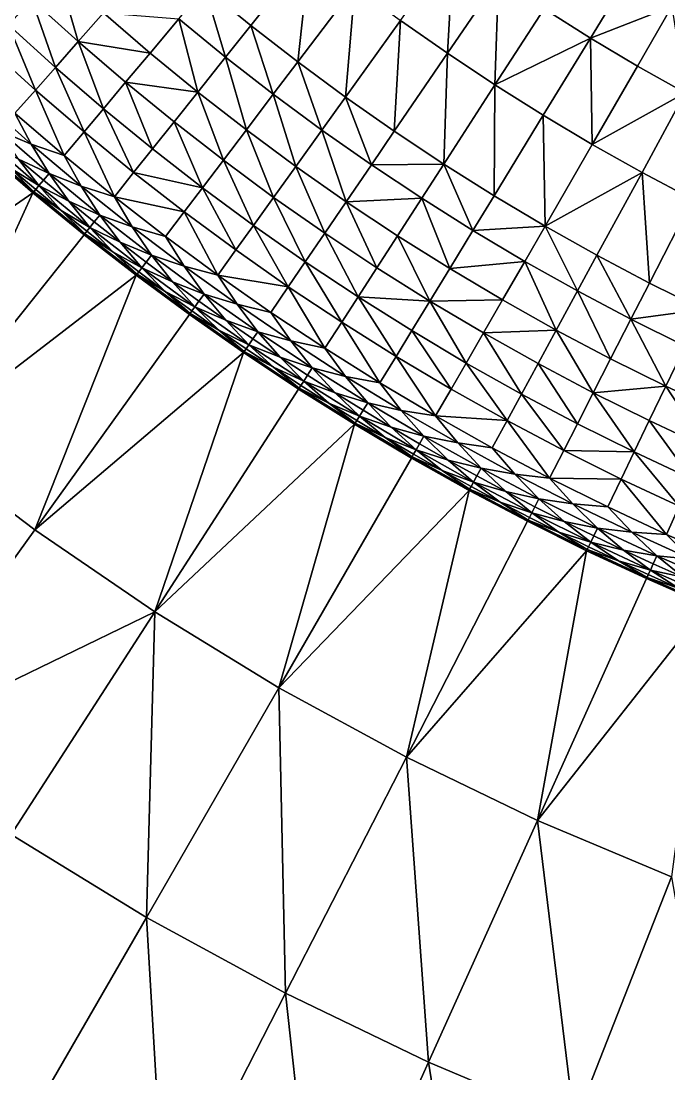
# Model space of a CAD drawing. Header units: millimetres. Extents: x -3750 to 5350, y -3750 to 3750.
# Drawn here: x -1618 to -1007, y -2746 to -1753 of the extents above; entities that cross this region are included whole.
import ezdxf

# ---------------------------------------------------------------- set-up
doc = ezdxf.new("R2010")
doc.units = ezdxf.units.MM
doc.header["$MEASUREMENT"] = 0
doc.layers.add('MESH_3D', color=2, linetype='CONTINUOUS')

msp = doc.modelspace()

# ---------------------------------------------------------------- linework, layer by layer
at = {"layer": 'MESH_3D'}
for points in [[(3378.63, -1627.06, 32500), (-2410.45, 2872.67, 32500), (-1955.38, -3199.84, 32500)], [(3378.63, -1627.06, 32500), (-1955.38, -3199.84, 32500), (-1542.33, -3418.15, 32500)], [(3378.63, -1627.06, 32500), (-1542.33, -3418.15, 32500), (-558.91, -3708.12, 32500)], [(-1216.02, -1783.58, -630.5), (-1260.11, -1752.71, -630.5), (-1210.32, -1683.45, -698.41)], [(-1216.02, -1783.58, -630.5), (-1210.32, -1683.45, -698.41), (-1167.97, -1713.1, -698.41)], [(-1630.12, -1756.85, -355.73), (-1650.58, -1692.26, -406.77), (-1607.88, -1732.88, -406.77)], [(-1401.37, -1757.26, -547.31), (-1444.74, -1721.78, -547.31), (-1345.91, -1687.72, -630.5)], [(-1357.13, -1791.65, -547.31), (-1401.37, -1757.26, -547.31), (-1345.91, -1687.72, -630.5)], [(-1357.13, -1791.65, -547.31), (-1345.91, -1687.72, -630.5), (-1303.42, -1720.75, -630.5)], [(-1564.18, -1772.43, -406.77), (-1607.88, -1732.88, -406.77), (-1583.4, -1706.5, -455.71)], [(-1564.18, -1772.43, -406.77), (-1583.4, -1706.5, -455.71), (-1540.36, -1745.45, -455.71)], [(-1171.18, -1813.34, -630.5), (-1216.02, -1783.58, -630.5), (-1167.97, -1713.1, -698.41)], [(-1171.18, -1813.34, -630.5), (-1167.97, -1713.1, -698.41), (-1124.9, -1741.69, -698.41)], [(-1081.13, -1769.19, -698.41), (-1124.9, -1741.69, -698.41), (-1047.34, -1713.9, -744.25)], [(-1081.13, -1769.19, -698.41), (-1047.34, -1713.9, -744.25), (-1004.29, -1739.47, -744.25)], [(-1425.26, -1787.22, -506.08), (-1469.38, -1751.13, -506.08), (-1444.74, -1721.78, -547.31)], [(-1425.26, -1787.22, -506.08), (-1444.74, -1721.78, -547.31), (-1401.37, -1757.26, -547.31)], [(-1312.04, -1824.93, -547.31), (-1357.13, -1791.65, -547.31), (-1303.42, -1720.75, -630.5)], [(-1312.04, -1824.93, -547.31), (-1303.42, -1720.75, -630.5), (-1260.11, -1752.71, -630.5)], [(-1585.82, -1796.95, -355.73), (-1630.12, -1756.85, -355.73), (-1607.88, -1732.88, -406.77)], [(-1585.82, -1796.95, -355.73), (-1607.88, -1732.88, -406.77), (-1564.18, -1772.43, -406.77)], [(-1564.18, -1772.43, -406.77), (-1540.36, -1745.45, -455.71), (-1496.37, -1783.31, -455.71)], [(-1496.37, -1783.31, -455.71), (-1540.36, -1745.45, -455.71), (-1469.38, -1751.13, -506.08)], [(-1171.18, -1813.34, -630.5), (-1124.9, -1741.69, -698.41), (-1081.13, -1769.19, -698.41)], [(-1036.69, -1795.6, -698.41), (-1081.13, -1769.19, -698.41), (-1004.29, -1739.47, -744.25)], [(-991.6, -1820.88, -698.41), (-1036.69, -1795.6, -698.41), (-1004.29, -1739.47, -744.25)], [(-1451.45, -1820.06, -455.71), (-1496.37, -1783.31, -455.71), (-1469.38, -1751.13, -506.08)], [(-1451.45, -1820.06, -455.71), (-1469.38, -1751.13, -506.08), (-1425.26, -1787.22, -506.08)], [(-1266.13, -1857.07, -547.31), (-1312.04, -1824.93, -547.31), (-1260.11, -1752.71, -630.5)], [(-1266.13, -1857.07, -547.31), (-1260.11, -1752.71, -630.5), (-1216.02, -1783.58, -630.5)], [(-1604.61, -1818.24, -303.82), (-1649.44, -1777.67, -303.82), (-1630.12, -1756.85, -355.73)], [(-1604.61, -1818.24, -303.82), (-1630.12, -1756.85, -355.73), (-1585.82, -1796.95, -355.73)], [(-1380.26, -1822.2, -506.08), (-1425.26, -1787.22, -506.08), (-1401.37, -1757.26, -547.31)], [(-1380.26, -1822.2, -506.08), (-1401.37, -1757.26, -547.31), (-1357.13, -1791.65, -547.31)], [(-1540.52, -1835.92, -355.73), (-1585.82, -1796.95, -355.73), (-1564.18, -1772.43, -406.77)], [(-1519.5, -1810.87, -406.77), (-1564.18, -1772.43, -406.77), (-1496.37, -1783.31, -455.71)], [(-1540.52, -1835.92, -355.73), (-1564.18, -1772.43, -406.77), (-1519.5, -1810.87, -406.77)], [(-1125.61, -1841.97, -630.5), (-1171.18, -1813.34, -630.5), (-1081.13, -1769.19, -698.41)], [(-1079.34, -1869.46, -630.5), (-1125.61, -1841.97, -630.5), (-1081.13, -1769.19, -698.41)], [(-1079.34, -1869.46, -630.5), (-1081.13, -1769.19, -698.41), (-1036.69, -1795.6, -698.41)], [(-1623.93, -1840.13, -238.11), (-1649.44, -1777.67, -303.82), (-1604.61, -1818.24, -303.82)], [(-1519.5, -1810.87, -406.77), (-1496.37, -1783.31, -455.71), (-1451.45, -1820.06, -455.71)], [(-1219.44, -1888.06, -547.31), (-1266.13, -1857.07, -547.31), (-1216.02, -1783.58, -630.5)], [(-1219.44, -1888.06, -547.31), (-1216.02, -1783.58, -630.5), (-1171.18, -1813.34, -630.5)], [(-1405.62, -1855.68, -455.71), (-1451.45, -1820.06, -455.71), (-1425.26, -1787.22, -506.08)], [(-1405.62, -1855.68, -455.71), (-1425.26, -1787.22, -506.08), (-1380.26, -1822.2, -506.08)], [(-1334.4, -1856.04, -506.08), (-1380.26, -1822.2, -506.08), (-1357.13, -1791.65, -547.31)], [(-1334.4, -1856.04, -506.08), (-1357.13, -1791.65, -547.31), (-1312.04, -1824.93, -547.31)], [(-1079.34, -1869.46, -630.5), (-1036.69, -1795.6, -698.41), (-991.6, -1820.88, -698.41)], [(-1558.78, -1857.68, -303.82), (-1604.61, -1818.24, -303.82), (-1585.82, -1796.95, -355.73)], [(-1558.78, -1857.68, -303.82), (-1585.82, -1796.95, -355.73), (-1540.52, -1835.92, -355.73)], [(-1494.27, -1873.76, -355.73), (-1540.52, -1835.92, -355.73), (-1519.5, -1810.87, -406.77)], [(-1473.88, -1848.19, -406.77), (-1519.5, -1810.87, -406.77), (-1451.45, -1820.06, -455.71)], [(-1494.27, -1873.76, -355.73), (-1519.5, -1810.87, -406.77), (-1473.88, -1848.19, -406.77)], [(-1171.99, -1917.88, -547.31), (-1219.44, -1888.06, -547.31), (-1171.18, -1813.34, -630.5)], [(-1171.99, -1917.88, -547.31), (-1171.18, -1813.34, -630.5), (-1125.61, -1841.97, -630.5)], [(-1577.55, -1880.05, -238.11), (-1623.93, -1840.13, -238.11), (-1604.61, -1818.24, -303.82)], [(-1577.55, -1880.05, -238.11), (-1604.61, -1818.24, -303.82), (-1558.78, -1857.68, -303.82)], [(-1427.35, -1884.36, -406.77), (-1473.88, -1848.19, -406.77), (-1451.45, -1820.06, -455.71)], [(-1427.35, -1884.36, -406.77), (-1451.45, -1820.06, -455.71), (-1405.62, -1855.68, -455.71)], [(-1358.92, -1890.14, -455.71), (-1405.62, -1855.68, -455.71), (-1380.26, -1822.2, -506.08)], [(-1358.92, -1890.14, -455.71), (-1380.26, -1822.2, -506.08), (-1334.4, -1856.04, -506.08)], [(-1287.72, -1888.73, -506.08), (-1334.4, -1856.04, -506.08), (-1312.04, -1824.93, -547.31)], [(-1287.72, -1888.73, -506.08), (-1312.04, -1824.93, -547.31), (-1266.13, -1857.07, -547.31)], [(-1032.39, -1895.79, -630.5), (-1079.34, -1869.46, -630.5), (-991.6, -1820.88, -698.41)], [(-984.81, -1920.94, -630.5), (-1032.39, -1895.79, -630.5), (-991.6, -1820.88, -698.41)], [(-1608.58, -1869.21, -205.25), (-1638.51, -1856.65, -171.85), (-1654.68, -1828.52, -205.25)], [(-1608.58, -1869.21, -205.25), (-1654.68, -1828.52, -205.25), (-1623.93, -1840.13, -238.11)], [(-1511.98, -1895.97, -303.82), (-1558.78, -1857.68, -303.82), (-1540.52, -1835.92, -355.73)], [(-1511.98, -1895.97, -303.82), (-1540.52, -1835.92, -355.73), (-1494.27, -1873.76, -355.73)], [(-1608.58, -1869.21, -205.25), (-1623.93, -1840.13, -238.11), (-1577.55, -1880.05, -238.11)], [(-1123.81, -1946.5, -547.31), (-1171.99, -1917.88, -547.31), (-1125.61, -1841.97, -630.5)], [(-1123.81, -1946.5, -547.31), (-1125.61, -1841.97, -630.5), (-1079.34, -1869.46, -630.5)], [(-1447.1, -1910.43, -355.73), (-1494.27, -1873.76, -355.73), (-1473.88, -1848.19, -406.77)], [(-1447.1, -1910.43, -355.73), (-1473.88, -1848.19, -406.77), (-1427.35, -1884.36, -406.77)], [(-1379.93, -1919.36, -406.77), (-1427.35, -1884.36, -406.77), (-1405.62, -1855.68, -455.71)], [(-1379.93, -1919.36, -406.77), (-1405.62, -1855.68, -455.71), (-1358.92, -1890.14, -455.71)], [(-1608.58, -1869.21, -205.25), (-1591.71, -1896.93, -171.85), (-1638.51, -1856.65, -171.85)], [(-1620.64, -1883.22, -138.74), (-1638.51, -1856.65, -171.85), (-1591.71, -1896.93, -171.85)], [(-1530.18, -1918.79, -238.11), (-1577.55, -1880.05, -238.11), (-1558.78, -1857.68, -303.82)], [(-1530.18, -1918.79, -238.11), (-1558.78, -1857.68, -303.82), (-1511.98, -1895.97, -303.82)], [(-1311.37, -1923.43, -455.71), (-1358.92, -1890.14, -455.71), (-1334.4, -1856.04, -506.08)], [(-1311.37, -1923.43, -455.71), (-1334.4, -1856.04, -506.08), (-1287.72, -1888.73, -506.08)], [(-1287.72, -1888.73, -506.08), (-1266.13, -1857.07, -547.31), (-1219.44, -1888.06, -547.31)], [(-1819.64, -2061.9, 24200), (-1654.21, -1874.45, 24000), (-1606.97, -1915.11, 24000)], [(-1606.21, -1914.21, -38.42), (-1654.21, -1874.45), (-1653.43, -1873.57, -38.42)], [(-1606.21, -1914.21, -38.42), (-1606.97, -1915.11), (-1654.21, -1874.45)], [(-1654.21, -1874.45, 24000), (-1654.21, -1874.45), (-1606.97, -1915.11)], [(-1606.97, -1915.11, 24000), (-1654.21, -1874.45, 24000), (-1606.97, -1915.11)], [(-1628.02, -1891.79, -71.93), (-1606.21, -1914.21, -38.42), (-1653.43, -1873.57, -38.42)], [(-1620.64, -1883.22, -138.74), (-1601.26, -1908.31, -105.25), (-1648.34, -1867.8, -105.25)], [(-1628.02, -1891.79, -71.93), (-1648.34, -1867.8, -105.25), (-1601.26, -1908.31, -105.25)], [(-1561.48, -1908.73, -205.25), (-1591.71, -1896.93, -171.85), (-1608.58, -1869.21, -205.25)], [(-1561.48, -1908.73, -205.25), (-1608.58, -1869.21, -205.25), (-1577.55, -1880.05, -238.11)], [(-1511.98, -1895.97, -303.82), (-1494.27, -1873.76, -355.73), (-1447.1, -1910.43, -355.73)], [(-1123.81, -1946.5, -547.31), (-1079.34, -1869.46, -630.5), (-1032.39, -1895.79, -630.5)], [(-1597.04, -1903.28, -138.74), (-1601.26, -1908.31, -105.25), (-1620.64, -1883.22, -138.74)], [(-1597.04, -1903.28, -138.74), (-1620.64, -1883.22, -138.74), (-1591.71, -1896.93, -171.85)], [(-1561.48, -1908.73, -205.25), (-1577.55, -1880.05, -238.11), (-1530.18, -1918.79, -238.11)], [(-1399.02, -1945.91, -355.73), (-1447.1, -1910.43, -355.73), (-1427.35, -1884.36, -406.77)], [(-1399.02, -1945.91, -355.73), (-1427.35, -1884.36, -406.77), (-1379.93, -1919.36, -406.77)], [(-1604.31, -1911.94, -71.93), (-1606.21, -1914.21, -38.42), (-1628.02, -1891.79, -71.93)], [(-1604.31, -1911.94, -71.93), (-1628.02, -1891.79, -71.93), (-1601.26, -1908.31, -105.25)], [(-1331.65, -1953.17, -406.77), (-1379.93, -1919.36, -406.77), (-1358.92, -1890.14, -455.71)], [(-1331.65, -1953.17, -406.77), (-1358.92, -1890.14, -455.71), (-1311.37, -1923.43, -455.71)], [(-1311.37, -1923.43, -455.71), (-1287.72, -1888.73, -506.08), (-1240.23, -1920.25, -506.08)], [(-1240.23, -1920.25, -506.08), (-1287.72, -1888.73, -506.08), (-1219.44, -1888.06, -547.31)], [(-1191.97, -1950.57, -506.08), (-1240.23, -1920.25, -506.08), (-1219.44, -1888.06, -547.31)], [(-1191.97, -1950.57, -506.08), (-1219.44, -1888.06, -547.31), (-1171.99, -1917.88, -547.31)], [(-1573.19, -1923.04, -138.74), (-1601.26, -1908.31, -105.25), (-1597.04, -1903.28, -138.74)], [(-1573.19, -1923.04, -138.74), (-1597.04, -1903.28, -138.74), (-1591.71, -1896.93, -171.85)], [(-1561.48, -1908.73, -205.25), (-1543.92, -1936.02, -171.85), (-1591.71, -1896.93, -171.85)], [(-1573.19, -1923.04, -138.74), (-1591.71, -1896.93, -171.85), (-1543.92, -1936.02, -171.85)], [(-1530.18, -1918.79, -238.11), (-1511.98, -1895.97, -303.82), (-1464.24, -1933.07, -303.82)], [(-1464.24, -1933.07, -303.82), (-1511.98, -1895.97, -303.82), (-1447.1, -1910.43, -355.73)], [(-1074.94, -1973.91, -547.31), (-1123.81, -1946.5, -547.31), (-1032.39, -1895.79, -630.5)], [(-1025.39, -2000.1, -547.31), (-1074.94, -1973.91, -547.31), (-1032.39, -1895.79, -630.5)], [(-1025.39, -2000.1, -547.31), (-1032.39, -1895.79, -630.5), (-984.81, -1920.94, -630.5)], [(-1714.6, -2150.04, 24200), (-1819.64, -2061.9, 24200), (-1606.97, -1915.11, 24000)], [(-1714.6, -2150.04, 24200), (-1606.97, -1915.11, 24000), (-1558.72, -1954.58, 24000)], [(-1557.99, -1953.66, -38.42), (-1606.97, -1915.11), (-1606.21, -1914.21, -38.42)], [(-1557.99, -1953.66, -38.42), (-1558.72, -1954.58), (-1606.97, -1915.11)], [(-1558.72, -1954.58, 24000), (-1606.97, -1915.11), (-1558.72, -1954.58)], [(-1558.72, -1954.58, 24000), (-1606.97, -1915.11, 24000), (-1606.97, -1915.11)], [(-1580.35, -1931.79, -71.93), (-1606.21, -1914.21, -38.42), (-1604.31, -1911.94, -71.93)], [(-1580.35, -1931.79, -71.93), (-1557.99, -1953.66, -38.42), (-1606.21, -1914.21, -38.42)], [(-1580.35, -1931.79, -71.93), (-1604.31, -1911.94, -71.93), (-1601.26, -1908.31, -105.25)], [(-1573.19, -1923.04, -138.74), (-1553.19, -1947.64, -105.25), (-1601.26, -1908.31, -105.25)], [(-1580.35, -1931.79, -71.93), (-1601.26, -1908.31, -105.25), (-1553.19, -1947.64, -105.25)], [(-1513.41, -1947.07, -205.25), (-1543.92, -1936.02, -171.85), (-1561.48, -1908.73, -205.25)], [(-1513.41, -1947.07, -205.25), (-1561.48, -1908.73, -205.25), (-1530.18, -1918.79, -238.11)], [(-1415.6, -1968.97, -303.82), (-1464.24, -1933.07, -303.82), (-1447.1, -1910.43, -355.73)], [(-1415.6, -1968.97, -303.82), (-1447.1, -1910.43, -355.73), (-1399.02, -1945.91, -355.73)], [(-1549.09, -1942.5, -138.74), (-1573.19, -1923.04, -138.74), (-1543.92, -1936.02, -171.85)], [(-1549.09, -1942.5, -138.74), (-1553.19, -1947.64, -105.25), (-1573.19, -1923.04, -138.74)], [(-1481.87, -1956.34, -238.11), (-1530.18, -1918.79, -238.11), (-1464.24, -1933.07, -303.82)], [(-1513.41, -1947.07, -205.25), (-1530.18, -1918.79, -238.11), (-1481.87, -1956.34, -238.11)], [(-1350.07, -1980.19, -355.73), (-1399.02, -1945.91, -355.73), (-1379.93, -1919.36, -406.77)], [(-1350.07, -1980.19, -355.73), (-1379.93, -1919.36, -406.77), (-1331.65, -1953.17, -406.77)], [(-1282.54, -1985.76, -406.77), (-1331.65, -1953.17, -406.77), (-1311.37, -1923.43, -455.71)], [(-1263.01, -1955.53, -455.71), (-1311.37, -1923.43, -455.71), (-1240.23, -1920.25, -506.08)], [(-1282.54, -1985.76, -406.77), (-1311.37, -1923.43, -455.71), (-1263.01, -1955.53, -455.71)], [(-1213.87, -1986.41, -455.71), (-1263.01, -1955.53, -455.71), (-1240.23, -1920.25, -506.08)], [(-1213.87, -1986.41, -455.71), (-1240.23, -1920.25, -506.08), (-1191.97, -1950.57, -506.08)], [(-1191.97, -1950.57, -506.08), (-1171.99, -1917.88, -547.31), (-1123.81, -1946.5, -547.31)], [(-975.21, -2025.04, -547.31), (-1025.39, -2000.1, -547.31), (-984.81, -1920.94, -630.5)], [(-1556.14, -1951.34, -71.93), (-1580.35, -1931.79, -71.93), (-1553.19, -1947.64, -105.25)], [(-1556.14, -1951.34, -71.93), (-1557.99, -1953.66, -38.42), (-1580.35, -1931.79, -71.93)], [(-1432.64, -1992.68, -238.11), (-1481.87, -1956.34, -238.11), (-1464.24, -1933.07, -303.82)], [(-1432.64, -1992.68, -238.11), (-1464.24, -1933.07, -303.82), (-1415.6, -1968.97, -303.82)], [(-1524.76, -1961.66, -138.74), (-1553.19, -1947.64, -105.25), (-1549.09, -1942.5, -138.74)], [(-1524.76, -1961.66, -138.74), (-1549.09, -1942.5, -138.74), (-1543.92, -1936.02, -171.85)], [(-1513.41, -1947.07, -205.25), (-1495.18, -1973.91, -171.85), (-1543.92, -1936.02, -171.85)], [(-1524.76, -1961.66, -138.74), (-1543.92, -1936.02, -171.85), (-1495.18, -1973.91, -171.85)], [(-1714.6, -2150.04, 24200), (-1558.72, -1954.58, 24000), (-1509.51, -1992.83, 24000)], [(-1508.8, -1991.89, -38.42), (-1558.72, -1954.58), (-1557.99, -1953.66, -38.42)], [(-1508.8, -1991.89, -38.42), (-1509.51, -1992.83), (-1558.72, -1954.58)], [(-1558.72, -1954.58, 24000), (-1558.72, -1954.58), (-1509.51, -1992.83)], [(-1509.51, -1992.83, 24000), (-1558.72, -1954.58, 24000), (-1509.51, -1992.83)], [(-1531.69, -1970.59, -71.93), (-1557.99, -1953.66, -38.42), (-1556.14, -1951.34, -71.93)], [(-1531.69, -1970.59, -71.93), (-1508.8, -1991.89, -38.42), (-1557.99, -1953.66, -38.42)], [(-1531.69, -1970.59, -71.93), (-1556.14, -1951.34, -71.93), (-1553.19, -1947.64, -105.25)], [(-1524.76, -1961.66, -138.74), (-1504.15, -1985.75, -105.25), (-1553.19, -1947.64, -105.25)], [(-1531.69, -1970.59, -71.93), (-1553.19, -1947.64, -105.25), (-1504.15, -1985.75, -105.25)], [(-1464.4, -1984.19, -205.25), (-1495.18, -1973.91, -171.85), (-1513.41, -1947.07, -205.25)], [(-1464.4, -1984.19, -205.25), (-1513.41, -1947.07, -205.25), (-1481.87, -1956.34, -238.11)], [(-1366.07, -2003.65, -303.82), (-1415.6, -1968.97, -303.82), (-1399.02, -1945.91, -355.73)], [(-1366.07, -2003.65, -303.82), (-1399.02, -1945.91, -355.73), (-1350.07, -1980.19, -355.73)], [(-1300.28, -2013.23, -355.73), (-1350.07, -1980.19, -355.73), (-1331.65, -1953.17, -406.77)], [(-1300.28, -2013.23, -355.73), (-1331.65, -1953.17, -406.77), (-1282.54, -1985.76, -406.77)], [(-1213.87, -1986.41, -455.71), (-1191.97, -1950.57, -506.08), (-1142.97, -1979.68, -506.08)], [(-1142.97, -1979.68, -506.08), (-1191.97, -1950.57, -506.08), (-1123.81, -1946.5, -547.31)], [(-1093.26, -2007.56, -506.08), (-1142.97, -1979.68, -506.08), (-1123.81, -1946.5, -547.31)], [(-1093.26, -2007.56, -506.08), (-1123.81, -1946.5, -547.31), (-1074.94, -1973.91, -547.31)], [(-1500.18, -1980.52, -138.74), (-1504.15, -1985.75, -105.25), (-1524.76, -1961.66, -138.74)], [(-1500.18, -1980.52, -138.74), (-1524.76, -1961.66, -138.74), (-1495.18, -1973.91, -171.85)], [(-1464.4, -1984.19, -205.25), (-1481.87, -1956.34, -238.11), (-1432.64, -1992.68, -238.11)], [(-1232.63, -2017.12, -406.77), (-1282.54, -1985.76, -406.77), (-1263.01, -1955.53, -455.71)], [(-1232.63, -2017.12, -406.77), (-1263.01, -1955.53, -455.71), (-1213.87, -1986.41, -455.71)], [(-1507.01, -1989.53, -71.93), (-1531.69, -1970.59, -71.93), (-1504.15, -1985.75, -105.25)], [(-1507.01, -1989.53, -71.93), (-1508.8, -1991.89, -38.42), (-1531.69, -1970.59, -71.93)], [(-1475.38, -1999.07, -138.74), (-1500.18, -1980.52, -138.74), (-1495.18, -1973.91, -171.85)], [(-1464.4, -1984.19, -205.25), (-1445.5, -2010.57, -171.85), (-1495.18, -1973.91, -171.85)], [(-1475.38, -1999.07, -138.74), (-1495.18, -1973.91, -171.85), (-1445.5, -2010.57, -171.85)], [(-1432.64, -1992.68, -238.11), (-1415.6, -1968.97, -303.82), (-1366.07, -2003.65, -303.82)], [(-1042.87, -2034.2, -506.08), (-1093.26, -2007.56, -506.08), (-1074.94, -1973.91, -547.31)], [(-1042.87, -2034.2, -506.08), (-1074.94, -1973.91, -547.31), (-1025.39, -2000.1, -547.31)], [(-1475.38, -1999.07, -138.74), (-1504.15, -1985.75, -105.25), (-1500.18, -1980.52, -138.74)], [(-1414.48, -2020.08, -205.25), (-1445.5, -2010.57, -171.85), (-1464.4, -1984.19, -205.25)], [(-1414.48, -2020.08, -205.25), (-1464.4, -1984.19, -205.25), (-1432.64, -1992.68, -238.11)], [(-1315.69, -2037.09, -303.82), (-1366.07, -2003.65, -303.82), (-1350.07, -1980.19, -355.73)], [(-1315.69, -2037.09, -303.82), (-1350.07, -1980.19, -355.73), (-1300.28, -2013.23, -355.73)], [(-1163.97, -2016.05, -455.71), (-1213.87, -1986.41, -455.71), (-1142.97, -1979.68, -506.08)], [(-1113.35, -2044.45, -455.71), (-1163.97, -2016.05, -455.71), (-1142.97, -1979.68, -506.08)], [(-1113.35, -2044.45, -455.71), (-1142.97, -1979.68, -506.08), (-1093.26, -2007.56, -506.08)], [(-1605.3, -2232.83, 24200), (-1714.6, -2150.04, 24200), (-1509.51, -1992.83, 24000)], [(-1605.3, -2232.83, 24200), (-1509.51, -1992.83, 24000), (-1459.36, -2029.85, 24000)], [(-1458.67, -2028.89, -38.42), (-1509.51, -1992.83), (-1508.8, -1991.89, -38.42)], [(-1458.67, -2028.89, -38.42), (-1459.36, -2029.85), (-1509.51, -1992.83)], [(-1459.36, -2029.85, 24000), (-1509.51, -1992.83), (-1459.36, -2029.85)], [(-1459.36, -2029.85, 24000), (-1509.51, -1992.83, 24000), (-1509.51, -1992.83)], [(-1482.09, -2008.16, -71.93), (-1508.8, -1991.89, -38.42), (-1507.01, -1989.53, -71.93)], [(-1482.09, -2008.16, -71.93), (-1458.67, -2028.89, -38.42), (-1508.8, -1991.89, -38.42)], [(-1482.09, -2008.16, -71.93), (-1507.01, -1989.53, -71.93), (-1504.15, -1985.75, -105.25)], [(-1475.38, -1999.07, -138.74), (-1454.18, -2022.64, -105.25), (-1504.15, -1985.75, -105.25)], [(-1482.09, -2008.16, -71.93), (-1504.15, -1985.75, -105.25), (-1454.18, -2022.64, -105.25)], [(-1382.51, -2027.78, -238.11), (-1432.64, -1992.68, -238.11), (-1366.07, -2003.65, -303.82)], [(-1414.48, -2020.08, -205.25), (-1432.64, -1992.68, -238.11), (-1382.51, -2027.78, -238.11)], [(-1300.28, -2013.23, -355.73), (-1282.54, -1985.76, -406.77), (-1232.63, -2017.12, -406.77)], [(-1232.63, -2017.12, -406.77), (-1213.87, -1986.41, -455.71), (-1163.97, -2016.05, -455.71)], [(-1450.34, -2017.3, -138.74), (-1475.38, -1999.07, -138.74), (-1445.5, -2010.57, -171.85)], [(-1450.34, -2017.3, -138.74), (-1454.18, -2022.64, -105.25), (-1475.38, -1999.07, -138.74)], [(-1331.53, -2061.61, -238.11), (-1382.51, -2027.78, -238.11), (-1366.07, -2003.65, -303.82)], [(-1331.53, -2061.61, -238.11), (-1366.07, -2003.65, -303.82), (-1315.69, -2037.09, -303.82)], [(-1042.87, -2034.2, -506.08), (-1025.39, -2000.1, -547.31), (-975.21, -2025.04, -547.31)], [(-1456.94, -2026.48, -71.93), (-1458.67, -2028.89, -38.42), (-1482.09, -2008.16, -71.93)], [(-1456.94, -2026.48, -71.93), (-1482.09, -2008.16, -71.93), (-1454.18, -2022.64, -105.25)], [(-1425.08, -2035.23, -138.74), (-1450.34, -2017.3, -138.74), (-1445.5, -2010.57, -171.85)], [(-1414.48, -2020.08, -205.25), (-1394.93, -2045.98, -171.85), (-1445.5, -2010.57, -171.85)], [(-1425.08, -2035.23, -138.74), (-1445.5, -2010.57, -171.85), (-1394.93, -2045.98, -171.85)], [(-1264.5, -2069.26, -303.82), (-1315.69, -2037.09, -303.82), (-1300.28, -2013.23, -355.73)], [(-1249.69, -2045.02, -355.73), (-1300.28, -2013.23, -355.73), (-1232.63, -2017.12, -406.77)], [(-1264.5, -2069.26, -303.82), (-1300.28, -2013.23, -355.73), (-1249.69, -2045.02, -355.73)], [(-1062.03, -2071.57, -455.71), (-1113.35, -2044.45, -455.71), (-1093.26, -2007.56, -506.08)], [(-1062.03, -2071.57, -455.71), (-1093.26, -2007.56, -506.08), (-1042.87, -2034.2, -506.08)], [(-1431.56, -2044.49, -71.93), (-1456.94, -2026.48, -71.93), (-1454.18, -2022.64, -105.25)], [(-1425.08, -2035.23, -138.74), (-1454.18, -2022.64, -105.25), (-1450.34, -2017.3, -138.74)], [(-1425.08, -2035.23, -138.74), (-1403.3, -2058.26, -105.25), (-1454.18, -2022.64, -105.25)], [(-1431.56, -2044.49, -71.93), (-1454.18, -2022.64, -105.25), (-1403.3, -2058.26, -105.25)], [(-1363.68, -2054.72, -205.25), (-1394.93, -2045.98, -171.85), (-1414.48, -2020.08, -205.25)], [(-1363.68, -2054.72, -205.25), (-1414.48, -2020.08, -205.25), (-1382.51, -2027.78, -238.11)], [(-1198.31, -2075.54, -355.73), (-1249.69, -2045.02, -355.73), (-1232.63, -2017.12, -406.77)], [(-1181.96, -2047.22, -406.77), (-1232.63, -2017.12, -406.77), (-1163.97, -2016.05, -455.71)], [(-1198.31, -2075.54, -355.73), (-1232.63, -2017.12, -406.77), (-1181.96, -2047.22, -406.77)], [(-1181.96, -2047.22, -406.77), (-1163.97, -2016.05, -455.71), (-1113.35, -2044.45, -455.71)], [(-1605.3, -2232.83, 24200), (-1459.36, -2029.85, 24000), (-1408.3, -2065.6, 24000)], [(-1458.67, -2028.89, -38.42), (-1408.3, -2065.6), (-1459.36, -2029.85)], [(-1408.3, -2065.6, 24000), (-1459.36, -2029.85), (-1408.3, -2065.6)], [(-1408.3, -2065.6, 24000), (-1459.36, -2029.85, 24000), (-1459.36, -2029.85)], [(-1431.56, -2044.49, -71.93), (-1458.67, -2028.89, -38.42), (-1456.94, -2026.48, -71.93)], [(-1407.63, -2064.62, -38.42), (-1408.3, -2065.6), (-1458.67, -2028.89, -38.42)], [(-1431.56, -2044.49, -71.93), (-1407.63, -2064.62, -38.42), (-1458.67, -2028.89, -38.42)], [(-1363.68, -2054.72, -205.25), (-1382.51, -2027.78, -238.11), (-1331.53, -2061.61, -238.11)], [(-1010.06, -2097.4, -455.71), (-1062.03, -2071.57, -455.71), (-1042.87, -2034.2, -506.08)], [(-991.83, -2059.56, -506.08), (-1042.87, -2034.2, -506.08), (-975.21, -2025.04, -547.31)], [(-1010.06, -2097.4, -455.71), (-1042.87, -2034.2, -506.08), (-991.83, -2059.56, -506.08)], [(-1399.6, -2052.83, -138.74), (-1403.3, -2058.26, -105.25), (-1425.08, -2035.23, -138.74)], [(-1399.6, -2052.83, -138.74), (-1425.08, -2035.23, -138.74), (-1394.93, -2045.98, -171.85)], [(-1279.72, -2094.17, -238.11), (-1331.53, -2061.61, -238.11), (-1315.69, -2037.09, -303.82)], [(-1279.72, -2094.17, -238.11), (-1315.69, -2037.09, -303.82), (-1264.5, -2069.26, -303.82)], [(-1405.97, -2062.17, -71.93), (-1407.63, -2064.62, -38.42), (-1431.56, -2044.49, -71.93)], [(-1405.97, -2062.17, -71.93), (-1431.56, -2044.49, -71.93), (-1403.3, -2058.26, -105.25)], [(-1373.9, -2070.12, -138.74), (-1403.3, -2058.26, -105.25), (-1399.6, -2052.83, -138.74)], [(-1373.9, -2070.12, -138.74), (-1399.6, -2052.83, -138.74), (-1394.93, -2045.98, -171.85)], [(-1363.68, -2054.72, -205.25), (-1343.49, -2080.12, -171.85), (-1394.93, -2045.98, -171.85)], [(-1373.9, -2070.12, -138.74), (-1394.93, -2045.98, -171.85), (-1343.49, -2080.12, -171.85)], [(-1212.52, -2100.14, -303.82), (-1264.5, -2069.26, -303.82), (-1249.69, -2045.02, -355.73)], [(-1212.52, -2100.14, -303.82), (-1249.69, -2045.02, -355.73), (-1198.31, -2075.54, -355.73)], [(-1146.2, -2104.77, -355.73), (-1198.31, -2075.54, -355.73), (-1181.96, -2047.22, -406.77)], [(-1130.56, -2076.05, -406.77), (-1181.96, -2047.22, -406.77), (-1113.35, -2044.45, -455.71)], [(-1146.2, -2104.77, -355.73), (-1181.96, -2047.22, -406.77), (-1130.56, -2076.05, -406.77)], [(-1078.45, -2103.59, -406.77), (-1130.56, -2076.05, -406.77), (-1113.35, -2044.45, -455.71)], [(-1078.45, -2103.59, -406.77), (-1113.35, -2044.45, -455.71), (-1062.03, -2071.57, -455.71)], [(-1380.15, -2079.54, -71.93), (-1407.63, -2064.62, -38.42), (-1405.97, -2062.17, -71.93)], [(-1380.15, -2079.54, -71.93), (-1405.97, -2062.17, -71.93), (-1403.3, -2058.26, -105.25)], [(-1373.9, -2070.12, -138.74), (-1351.55, -2092.61, -105.25), (-1403.3, -2058.26, -105.25)], [(-1380.15, -2079.54, -71.93), (-1403.3, -2058.26, -105.25), (-1351.55, -2092.61, -105.25)], [(-1312.03, -2088.08, -205.25), (-1363.68, -2054.72, -205.25), (-1331.53, -2061.61, -238.11)], [(-1312.03, -2088.08, -205.25), (-1343.49, -2080.12, -171.85), (-1363.68, -2054.72, -205.25)], [(-1312.03, -2088.08, -205.25), (-1331.53, -2061.61, -238.11), (-1279.72, -2094.17, -238.11)], [(-957.45, -2121.93, -455.71), (-1010.06, -2097.4, -455.71), (-991.83, -2059.56, -506.08)], [(-1492, -2310.07, 24200), (-1605.3, -2232.83, 24200), (-1408.3, -2065.6, 24000)], [(-1492, -2310.07, 24200), (-1408.3, -2065.6, 24000), (-1356.37, -2100.06, 24000)], [(-1355.73, -2099.07, -38.42), (-1408.3, -2065.6), (-1407.63, -2064.62, -38.42)], [(-1355.73, -2099.07, -38.42), (-1356.37, -2100.06), (-1408.3, -2065.6)], [(-1356.37, -2100.06, 24000), (-1408.3, -2065.6), (-1356.37, -2100.06)], [(-1356.37, -2100.06, 24000), (-1408.3, -2065.6, 24000), (-1408.3, -2065.6)], [(-1380.15, -2079.54, -71.93), (-1355.73, -2099.07, -38.42), (-1407.63, -2064.62, -38.42)], [(-1347.98, -2087.09, -138.74), (-1373.9, -2070.12, -138.74), (-1343.49, -2080.12, -171.85)], [(-1347.98, -2087.09, -138.74), (-1351.55, -2092.61, -105.25), (-1373.9, -2070.12, -138.74)], [(-1227.11, -2125.42, -238.11), (-1279.72, -2094.17, -238.11), (-1264.5, -2069.26, -303.82)], [(-1227.11, -2125.42, -238.11), (-1264.5, -2069.26, -303.82), (-1212.52, -2100.14, -303.82)], [(-1078.45, -2103.59, -406.77), (-1062.03, -2071.57, -455.71), (-1010.06, -2097.4, -455.71)], [(-1354.12, -2096.58, -71.93), (-1355.73, -2099.07, -38.42), (-1380.15, -2079.54, -71.93)], [(-1354.12, -2096.58, -71.93), (-1380.15, -2079.54, -71.93), (-1351.55, -2092.61, -105.25)], [(-1321.86, -2103.73, -138.74), (-1347.98, -2087.09, -138.74), (-1343.49, -2080.12, -171.85)], [(-1312.03, -2088.08, -205.25), (-1291.21, -2112.97, -171.85), (-1343.49, -2080.12, -171.85)], [(-1321.86, -2103.73, -138.74), (-1343.49, -2080.12, -171.85), (-1291.21, -2112.97, -171.85)], [(-1159.78, -2129.71, -303.82), (-1212.52, -2100.14, -303.82), (-1198.31, -2075.54, -355.73)], [(-1159.78, -2129.71, -303.82), (-1198.31, -2075.54, -355.73), (-1146.2, -2104.77, -355.73)], [(-1093.37, -2132.69, -355.73), (-1146.2, -2104.77, -355.73), (-1130.56, -2076.05, -406.77)], [(-1093.37, -2132.69, -355.73), (-1130.56, -2076.05, -406.77), (-1078.45, -2103.59, -406.77)], [(-1327.88, -2113.3, -71.93), (-1354.12, -2096.58, -71.93), (-1351.55, -2092.61, -105.25)], [(-1321.86, -2103.73, -138.74), (-1351.55, -2092.61, -105.25), (-1347.98, -2087.09, -138.74)], [(-1321.86, -2103.73, -138.74), (-1298.96, -2125.65, -105.25), (-1351.55, -2092.61, -105.25)], [(-1327.88, -2113.3, -71.93), (-1351.55, -2092.61, -105.25), (-1298.96, -2125.65, -105.25)], [(-1259.56, -2120.14, -205.25), (-1291.21, -2112.97, -171.85), (-1312.03, -2088.08, -205.25)], [(-1259.56, -2120.14, -205.25), (-1312.03, -2088.08, -205.25), (-1279.72, -2094.17, -238.11)], [(-1492, -2310.07, 24200), (-1356.37, -2100.06, 24000), (-1303.59, -2133.23, 24000)], [(-1355.73, -2099.07, -38.42), (-1303.59, -2133.23), (-1356.37, -2100.06)], [(-1356.37, -2100.06, 24000), (-1356.37, -2100.06), (-1303.59, -2133.23)], [(-1303.59, -2133.23, 24000), (-1356.37, -2100.06, 24000), (-1303.59, -2133.23)], [(-1327.88, -2113.3, -71.93), (-1355.73, -2099.07, -38.42), (-1354.12, -2096.58, -71.93)], [(-1302.97, -2132.22, -38.42), (-1303.59, -2133.23), (-1355.73, -2099.07, -38.42)], [(-1327.88, -2113.3, -71.93), (-1302.97, -2132.22, -38.42), (-1355.73, -2099.07, -38.42)], [(-1295.53, -2120.05, -138.74), (-1298.96, -2125.65, -105.25), (-1321.86, -2103.73, -138.74)], [(-1295.53, -2120.05, -138.74), (-1321.86, -2103.73, -138.74), (-1291.21, -2112.97, -171.85)], [(-1259.56, -2120.14, -205.25), (-1279.72, -2094.17, -238.11), (-1227.11, -2125.42, -238.11)], [(-1227.11, -2125.42, -238.11), (-1212.52, -2100.14, -303.82), (-1159.78, -2129.71, -303.82)], [(-1039.86, -2159.29, -355.73), (-1093.37, -2132.69, -355.73), (-1078.45, -2103.59, -406.77)], [(-1025.67, -2129.82, -406.77), (-1078.45, -2103.59, -406.77), (-1010.06, -2097.4, -455.71)], [(-1039.86, -2159.29, -355.73), (-1078.45, -2103.59, -406.77), (-1025.67, -2129.82, -406.77)], [(-972.25, -2154.73, -406.77), (-1025.67, -2129.82, -406.77), (-1010.06, -2097.4, -455.71)], [(-972.25, -2154.73, -406.77), (-1010.06, -2097.4, -455.71), (-957.45, -2121.93, -455.71)], [(-1301.43, -2129.69, -71.93), (-1327.88, -2113.3, -71.93), (-1298.96, -2125.65, -105.25)], [(-1301.43, -2129.69, -71.93), (-1302.97, -2132.22, -38.42), (-1327.88, -2113.3, -71.93)], [(-1269, -2136.03, -138.74), (-1295.53, -2120.05, -138.74), (-1291.21, -2112.97, -171.85)], [(-1259.56, -2120.14, -205.25), (-1238.13, -2144.5, -171.85), (-1291.21, -2112.97, -171.85)], [(-1269, -2136.03, -138.74), (-1291.21, -2112.97, -171.85), (-1238.13, -2144.5, -171.85)], [(-1106.32, -2157.97, -303.82), (-1159.78, -2129.71, -303.82), (-1146.2, -2104.77, -355.73)], [(-1106.32, -2157.97, -303.82), (-1146.2, -2104.77, -355.73), (-1093.37, -2132.69, -355.73)], [(-1269, -2136.03, -138.74), (-1298.96, -2125.65, -105.25), (-1295.53, -2120.05, -138.74)], [(-1206.31, -2150.88, -205.25), (-1238.13, -2144.5, -171.85), (-1259.56, -2120.14, -205.25)], [(-1206.31, -2150.88, -205.25), (-1259.56, -2120.14, -205.25), (-1227.11, -2125.42, -238.11)], [(-1375, -2381.57, 24200), (-1492, -2310.07, 24200), (-1303.59, -2133.23, 24000)], [(-1375, -2381.57, 24200), (-1303.59, -2133.23, 24000), (-1250, -2165.06, 24000)], [(-1249.41, -2164.04, -38.42), (-1303.59, -2133.23), (-1302.97, -2132.22, -38.42)], [(-1249.41, -2164.04, -38.42), (-1250, -2165.06), (-1303.59, -2133.23)], [(-1250, -2165.06, 24000), (-1303.59, -2133.23, 24000), (-1303.59, -2133.23)], [(-1250, -2165.06, 24000), (-1303.59, -2133.23), (-1250, -2165.06)], [(-1274.78, -2145.75, -71.93), (-1302.97, -2132.22, -38.42), (-1301.43, -2129.69, -71.93)], [(-1274.78, -2145.75, -71.93), (-1249.41, -2164.04, -38.42), (-1302.97, -2132.22, -38.42)], [(-1274.78, -2145.75, -71.93), (-1301.43, -2129.69, -71.93), (-1298.96, -2125.65, -105.25)], [(-1269, -2136.03, -138.74), (-1245.56, -2157.38, -105.25), (-1298.96, -2125.65, -105.25)], [(-1274.78, -2145.75, -71.93), (-1298.96, -2125.65, -105.25), (-1245.56, -2157.38, -105.25)], [(-1173.74, -2155.35, -238.11), (-1227.11, -2125.42, -238.11), (-1159.78, -2129.71, -303.82)], [(-1206.31, -2150.88, -205.25), (-1227.11, -2125.42, -238.11), (-1173.74, -2155.35, -238.11)], [(-1119.64, -2183.95, -238.11), (-1173.74, -2155.35, -238.11), (-1159.78, -2129.71, -303.82)], [(-1119.64, -2183.95, -238.11), (-1159.78, -2129.71, -303.82), (-1106.32, -2157.97, -303.82)], [(-1106.32, -2157.97, -303.82), (-1093.37, -2132.69, -355.73), (-1039.86, -2159.29, -355.73)], [(-985.7, -2184.54, -355.73), (-1039.86, -2159.29, -355.73), (-1025.67, -2129.82, -406.77)], [(-985.7, -2184.54, -355.73), (-1025.67, -2129.82, -406.77), (-972.25, -2154.73, -406.77)], [(-1242.28, -2151.69, -138.74), (-1269, -2136.03, -138.74), (-1238.13, -2144.5, -171.85)], [(-1242.28, -2151.69, -138.74), (-1245.56, -2157.38, -105.25), (-1269, -2136.03, -138.74)], [(-1751.23, -2435.81, 24400), (-1714.6, -2150.04, 24200), (-1605.3, -2232.83, 24200)], [(-1247.93, -2161.48, -71.93), (-1249.41, -2164.04, -38.42), (-1274.78, -2145.75, -71.93)], [(-1247.93, -2161.48, -71.93), (-1274.78, -2145.75, -71.93), (-1245.56, -2157.38, -105.25)], [(-1215.36, -2167, -138.74), (-1245.56, -2157.38, -105.25), (-1242.28, -2151.69, -138.74)], [(-1215.36, -2167, -138.74), (-1242.28, -2151.69, -138.74), (-1238.13, -2144.5, -171.85)], [(-1206.31, -2150.88, -205.25), (-1184.28, -2174.71, -171.85), (-1238.13, -2144.5, -171.85)], [(-1215.36, -2167, -138.74), (-1238.13, -2144.5, -171.85), (-1184.28, -2174.71, -171.85)], [(-1152.32, -2180.29, -205.25), (-1184.28, -2174.71, -171.85), (-1206.31, -2150.88, -205.25)], [(-1152.32, -2180.29, -205.25), (-1206.31, -2150.88, -205.25), (-1173.74, -2155.35, -238.11)], [(-1220.89, -2176.86, -71.93), (-1249.41, -2164.04, -38.42), (-1247.93, -2161.48, -71.93)], [(-1220.89, -2176.86, -71.93), (-1247.93, -2161.48, -71.93), (-1245.56, -2157.38, -105.25)], [(-1215.36, -2167, -138.74), (-1191.39, -2187.76, -105.25), (-1245.56, -2157.38, -105.25)], [(-1220.89, -2176.86, -71.93), (-1245.56, -2157.38, -105.25), (-1191.39, -2187.76, -105.25)], [(-1152.32, -2180.29, -205.25), (-1173.74, -2155.35, -238.11), (-1119.64, -2183.95, -238.11)], [(-1119.64, -2183.95, -238.11), (-1106.32, -2157.97, -303.82), (-1052.18, -2184.88, -303.82)], [(-1052.18, -2184.88, -303.82), (-1106.32, -2157.97, -303.82), (-1039.86, -2159.29, -355.73)], [(-997.38, -2210.43, -303.82), (-1052.18, -2184.88, -303.82), (-1039.86, -2159.29, -355.73)], [(-997.38, -2210.43, -303.82), (-1039.86, -2159.29, -355.73), (-985.7, -2184.54, -355.73)], [(-1375, -2381.57, 24200), (-1250, -2165.06, 24000), (-1195.63, -2195.55, 24000)], [(-1249.41, -2164.04, -38.42), (-1195.63, -2195.55), (-1250, -2165.06)], [(-1195.63, -2195.55, 24000), (-1250, -2165.06, 24000), (-1250, -2165.06)], [(-1195.63, -2195.55, 24000), (-1250, -2165.06), (-1195.63, -2195.55)], [(-1195.07, -2194.52, -38.42), (-1195.63, -2195.55), (-1249.41, -2164.04, -38.42)], [(-1220.89, -2176.86, -71.93), (-1195.07, -2194.52, -38.42), (-1249.41, -2164.04, -38.42)], [(-1188.25, -2181.99, -138.74), (-1191.39, -2187.76, -105.25), (-1215.36, -2167, -138.74)], [(-1188.25, -2181.99, -138.74), (-1215.36, -2167, -138.74), (-1184.28, -2174.71, -171.85)], [(-1193.65, -2191.92, -71.93), (-1220.89, -2176.86, -71.93), (-1191.39, -2187.76, -105.25)], [(-1193.65, -2191.92, -71.93), (-1195.07, -2194.52, -38.42), (-1220.89, -2176.86, -71.93)], [(-1160.95, -2196.63, -138.74), (-1191.39, -2187.76, -105.25), (-1188.25, -2181.99, -138.74)], [(-1160.95, -2196.63, -138.74), (-1188.25, -2181.99, -138.74), (-1184.28, -2174.71, -171.85)], [(-1152.32, -2180.29, -205.25), (-1129.7, -2203.55, -171.85), (-1184.28, -2174.71, -171.85)], [(-1160.95, -2196.63, -138.74), (-1184.28, -2174.71, -171.85), (-1129.7, -2203.55, -171.85)], [(-1097.6, -2208.34, -205.25), (-1152.32, -2180.29, -205.25), (-1119.64, -2183.95, -238.11)], [(-1097.6, -2208.34, -205.25), (-1129.7, -2203.55, -171.85), (-1152.32, -2180.29, -205.25)], [(-1166.24, -2206.63, -71.93), (-1195.07, -2194.52, -38.42), (-1193.65, -2191.92, -71.93)], [(-1166.24, -2206.63, -71.93), (-1193.65, -2191.92, -71.93), (-1191.39, -2187.76, -105.25)], [(-1160.95, -2196.63, -138.74), (-1136.48, -2216.78, -105.25), (-1191.39, -2187.76, -105.25)], [(-1166.24, -2206.63, -71.93), (-1191.39, -2187.76, -105.25), (-1136.48, -2216.78, -105.25)], [(-1064.85, -2211.18, -238.11), (-1119.64, -2183.95, -238.11), (-1052.18, -2184.88, -303.82)], [(-1097.6, -2208.34, -205.25), (-1119.64, -2183.95, -238.11), (-1064.85, -2211.18, -238.11)], [(-1009.39, -2237.04, -238.11), (-1064.85, -2211.18, -238.11), (-1052.18, -2184.88, -303.82)], [(-1009.39, -2237.04, -238.11), (-1052.18, -2184.88, -303.82), (-997.38, -2210.43, -303.82)], [(-1254.58, -2447.15, 24200), (-1375, -2381.57, 24200), (-1195.63, -2195.55, 24000)], [(-1254.58, -2447.15, 24200), (-1195.63, -2195.55, 24000), (-1140.53, -2224.68, 24000)], [(-1139.99, -2223.63, -38.42), (-1195.63, -2195.55), (-1195.07, -2194.52, -38.42)], [(-1139.99, -2223.63, -38.42), (-1140.53, -2224.68), (-1195.63, -2195.55)], [(-1140.53, -2224.68, 24000), (-1195.63, -2195.55, 24000), (-1195.63, -2195.55)], [(-1140.53, -2224.68, 24000), (-1195.63, -2195.55), (-1140.53, -2224.68)], [(-1166.24, -2206.63, -71.93), (-1139.99, -2223.63, -38.42), (-1195.07, -2194.52, -38.42)], [(-1133.48, -2210.93, -138.74), (-1136.48, -2216.78, -105.25), (-1160.95, -2196.63, -138.74)], [(-1133.48, -2210.93, -138.74), (-1160.95, -2196.63, -138.74), (-1129.7, -2203.55, -171.85)], [(-1138.64, -2220.99, -71.93), (-1139.99, -2223.63, -38.42), (-1166.24, -2206.63, -71.93)], [(-1138.64, -2220.99, -71.93), (-1166.24, -2206.63, -71.93), (-1136.48, -2216.78, -105.25)], [(-1105.83, -2224.89, -138.74), (-1136.48, -2216.78, -105.25), (-1133.48, -2210.93, -138.74)], [(-1105.83, -2224.89, -138.74), (-1133.48, -2210.93, -138.74), (-1129.7, -2203.55, -171.85)], [(-1097.6, -2208.34, -205.25), (-1074.41, -2231.03, -171.85), (-1129.7, -2203.55, -171.85)], [(-1105.83, -2224.89, -138.74), (-1129.7, -2203.55, -171.85), (-1074.41, -2231.03, -171.85)], [(-1042.2, -2235.02, -205.25), (-1097.6, -2208.34, -205.25), (-1064.85, -2211.18, -238.11)], [(-1042.2, -2235.02, -205.25), (-1074.41, -2231.03, -171.85), (-1097.6, -2208.34, -205.25)], [(-1042.2, -2235.02, -205.25), (-1064.85, -2211.18, -238.11), (-1009.39, -2237.04, -238.11)], [(-953.31, -2261.51, -238.11), (-1009.39, -2237.04, -238.11), (-997.38, -2210.43, -303.82)], [(-1110.86, -2235.01, -71.93), (-1139.99, -2223.63, -38.42), (-1138.64, -2220.99, -71.93)], [(-1110.86, -2235.01, -71.93), (-1138.64, -2220.99, -71.93), (-1136.48, -2216.78, -105.25)], [(-1105.83, -2224.89, -138.74), (-1080.86, -2244.42, -105.25), (-1136.48, -2216.78, -105.25)], [(-1110.86, -2235.01, -71.93), (-1136.48, -2216.78, -105.25), (-1080.86, -2244.42, -105.25)], [(-1751.23, -2435.81, 24400), (-1605.3, -2232.83, 24200), (-1492, -2310.07, 24200)], [(-1254.58, -2447.15, 24200), (-1140.53, -2224.68, 24000), (-1084.71, -2252.42, 24000)], [(-1084.2, -2251.36, -38.42), (-1140.53, -2224.68), (-1139.99, -2223.63, -38.42)], [(-1084.2, -2251.36, -38.42), (-1084.71, -2252.42), (-1140.53, -2224.68)], [(-1084.71, -2252.42, 24000), (-1140.53, -2224.68, 24000), (-1140.53, -2224.68)], [(-1084.71, -2252.42, 24000), (-1140.53, -2224.68), (-1084.71, -2252.42)], [(-1110.86, -2235.01, -71.93), (-1084.2, -2251.36, -38.42), (-1139.99, -2223.63, -38.42)], [(-1078.01, -2238.5, -138.74), (-1080.86, -2244.42, -105.25), (-1105.83, -2224.89, -138.74)], [(-1078.01, -2238.5, -138.74), (-1105.83, -2224.89, -138.74), (-1074.41, -2231.03, -171.85)], [(-1050.02, -2251.77, -138.74), (-1078.01, -2238.5, -138.74), (-1074.41, -2231.03, -171.85)], [(-1042.2, -2235.02, -205.25), (-1018.45, -2257.13, -171.85), (-1074.41, -2231.03, -171.85)], [(-1050.02, -2251.77, -138.74), (-1074.41, -2231.03, -171.85), (-1018.45, -2257.13, -171.85)], [(-1082.91, -2248.69, -71.93), (-1110.86, -2235.01, -71.93), (-1080.86, -2244.42, -105.25)], [(-1082.91, -2248.69, -71.93), (-1084.2, -2251.36, -38.42), (-1110.86, -2235.01, -71.93)], [(-1050.02, -2251.77, -138.74), (-1080.86, -2244.42, -105.25), (-1078.01, -2238.5, -138.74)], [(-986.16, -2260.3, -205.25), (-1042.2, -2235.02, -205.25), (-1009.39, -2237.04, -238.11)], [(-986.16, -2260.3, -205.25), (-1018.45, -2257.13, -171.85), (-1042.2, -2235.02, -205.25)], [(-986.16, -2260.3, -205.25), (-1009.39, -2237.04, -238.11), (-953.31, -2261.51, -238.11)], [(-1131.04, -2506.64, 24200), (-1254.58, -2447.15, 24200), (-1084.71, -2252.42, 24000)], [(-1131.04, -2506.64, 24200), (-1084.71, -2252.42, 24000), (-1028.22, -2278.76, 24000)], [(-1027.73, -2277.69, -38.42), (-1084.71, -2252.42), (-1084.2, -2251.36, -38.42)], [(-1027.73, -2277.69, -38.42), (-1028.22, -2278.76), (-1084.71, -2252.42)], [(-1028.22, -2278.76, 24000), (-1084.71, -2252.42, 24000), (-1084.71, -2252.42)], [(-1028.22, -2278.76, 24000), (-1084.71, -2252.42), (-1028.22, -2278.76)], [(-1054.79, -2262.01, -71.93), (-1084.2, -2251.36, -38.42), (-1082.91, -2248.69, -71.93)], [(-1054.79, -2262.01, -71.93), (-1027.73, -2277.69, -38.42), (-1084.2, -2251.36, -38.42)], [(-1054.79, -2262.01, -71.93), (-1082.91, -2248.69, -71.93), (-1080.86, -2244.42, -105.25)], [(-1050.02, -2251.77, -138.74), (-1024.57, -2270.67, -105.25), (-1080.86, -2244.42, -105.25)], [(-1054.79, -2262.01, -71.93), (-1080.86, -2244.42, -105.25), (-1024.57, -2270.67, -105.25)], [(-1021.86, -2264.68, -138.74), (-1024.57, -2270.67, -105.25), (-1050.02, -2251.77, -138.74)], [(-1021.86, -2264.68, -138.74), (-1050.02, -2251.77, -138.74), (-1018.45, -2257.13, -171.85)], [(-1026.51, -2274.99, -71.93), (-1054.79, -2262.01, -71.93), (-1024.57, -2270.67, -105.25)], [(-1026.51, -2274.99, -71.93), (-1027.73, -2277.69, -38.42), (-1054.79, -2262.01, -71.93)], [(-993.55, -2277.25, -138.74), (-1021.86, -2264.68, -138.74), (-1018.45, -2257.13, -171.85)], [(-986.16, -2260.3, -205.25), (-961.87, -2281.81, -171.85), (-1018.45, -2257.13, -171.85)], [(-993.55, -2277.25, -138.74), (-1018.45, -2257.13, -171.85), (-961.87, -2281.81, -171.85)], [(-998.07, -2287.61, -71.93), (-1026.51, -2274.99, -71.93), (-1024.57, -2270.67, -105.25)], [(-993.55, -2277.25, -138.74), (-1024.57, -2270.67, -105.25), (-1021.86, -2264.68, -138.74)], [(-993.55, -2277.25, -138.74), (-967.64, -2295.51, -105.25), (-1024.57, -2270.67, -105.25)], [(-998.07, -2287.61, -71.93), (-1024.57, -2270.67, -105.25), (-967.64, -2295.51, -105.25)], [(-1131.04, -2506.64, 24200), (-1028.22, -2278.76, 24000), (-971.09, -2303.69, 24000)], [(-970.63, -2302.6, -38.42), (-1028.22, -2278.76), (-1027.73, -2277.69, -38.42)], [(-970.63, -2302.6, -38.42), (-971.09, -2303.69), (-1028.22, -2278.76)], [(-971.09, -2303.69, 24000), (-1028.22, -2278.76, 24000), (-1028.22, -2278.76)], [(-971.09, -2303.69, 24000), (-1028.22, -2278.76), (-971.09, -2303.69)], [(-998.07, -2287.61, -71.93), (-1027.73, -2277.69, -38.42), (-1026.51, -2274.99, -71.93)], [(-998.07, -2287.61, -71.93), (-970.63, -2302.6, -38.42), (-1027.73, -2277.69, -38.42)], [(-1627.64, -2520.08, 24400), (-1751.23, -2435.81, 24400), (-1492, -2310.07, 24200)], [(-1500, -2598.08, 24400), (-1627.64, -2520.08, 24400), (-1492, -2310.07, 24200)], [(-1500, -2598.08, 24400), (-1492, -2310.07, 24200), (-1375, -2381.57, 24200)], [(-1004.69, -2559.9, 24200), (-1131.04, -2506.64, 24200), (-971.09, -2303.69, 24000)], [(-1368.63, -2669.62, 24400), (-1500, -2598.08, 24400), (-1375, -2381.57, 24200)], [(-1368.63, -2669.62, 24400), (-1375, -2381.57, 24200), (-1254.58, -2447.15, 24200)], [(-1233.86, -2734.52, 24400), (-1368.63, -2669.62, 24400), (-1254.58, -2447.15, 24200)], [(-1233.86, -2734.52, 24400), (-1254.58, -2447.15, 24200), (-1131.04, -2506.64, 24200)], [(-1096.02, -2792.62, 24400), (-1233.86, -2734.52, 24400), (-1131.04, -2506.64, 24200)], [(-1096.02, -2792.62, 24400), (-1131.04, -2506.64, 24200), (-1004.69, -2559.9, 24200)], [(-1625, -2814.58, 24600), (-1627.64, -2520.08, 24400), (-1500, -2598.08, 24400)], [(-955.46, -2843.78, 24400), (-1096.02, -2792.62, 24400), (-1004.69, -2559.9, 24200)], [(-1482.68, -2892.08, 24600), (-1625, -2814.58, 24600), (-1500, -2598.08, 24400)], [(-1482.68, -2892.08, 24600), (-1500, -2598.08, 24400), (-1368.63, -2669.62, 24400)], [(-1336.68, -2962.39, 24600), (-1482.68, -2892.08, 24600), (-1368.63, -2669.62, 24400)], [(-1336.68, -2962.39, 24600), (-1368.63, -2669.62, 24400), (-1233.86, -2734.52, 24400)], [(-1187.36, -3025.34, 24600), (-1336.68, -2962.39, 24600), (-1233.86, -2734.52, 24400)], [(-1187.36, -3025.34, 24600), (-1233.86, -2734.52, 24400), (-1096.02, -2792.62, 24400)]]:
    msp.add_3dface(points, dxfattribs=at)

doc.saveas('drawing.dxf')
